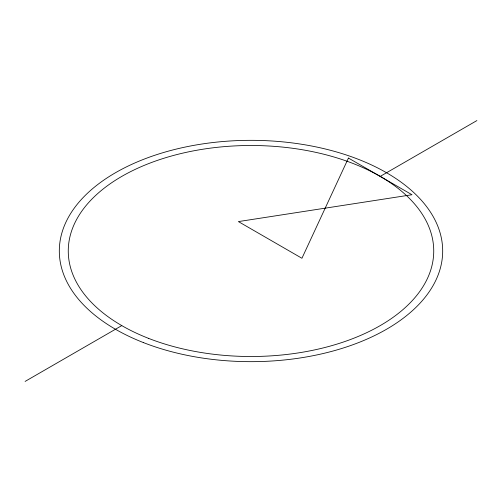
<?xml version="1.0" encoding="UTF-8"?>
<svg xmlns="http://www.w3.org/2000/svg" width="502" height="502" viewBox="0 0 502 502"><rect width="100%" height="100%" fill="white"/><g stroke="black" fill="none" stroke-linecap="round" stroke-linejoin="round"><path stroke-width="0.75" d="M25.1 381.42L121.785 325.603M380.215 176.397L476.9 120.58M348.444 158.061L301.934 258.273L238.4 221.589L411.979 194.738L348.444 158.061M148.573 338.373A182.734 105.502 0 0 0 433.27 258.524A182.734 105.502 0 0 0 171.157 156.103A182.734 105.502 0 0 0 148.573 338.373M143.559 342.646A191.682 110.666 0 0 0 442.193 258.894A191.682 110.666 0 0 0 167.248 151.453A191.682 110.666 0 0 0 143.559 342.646"/></g></svg>
